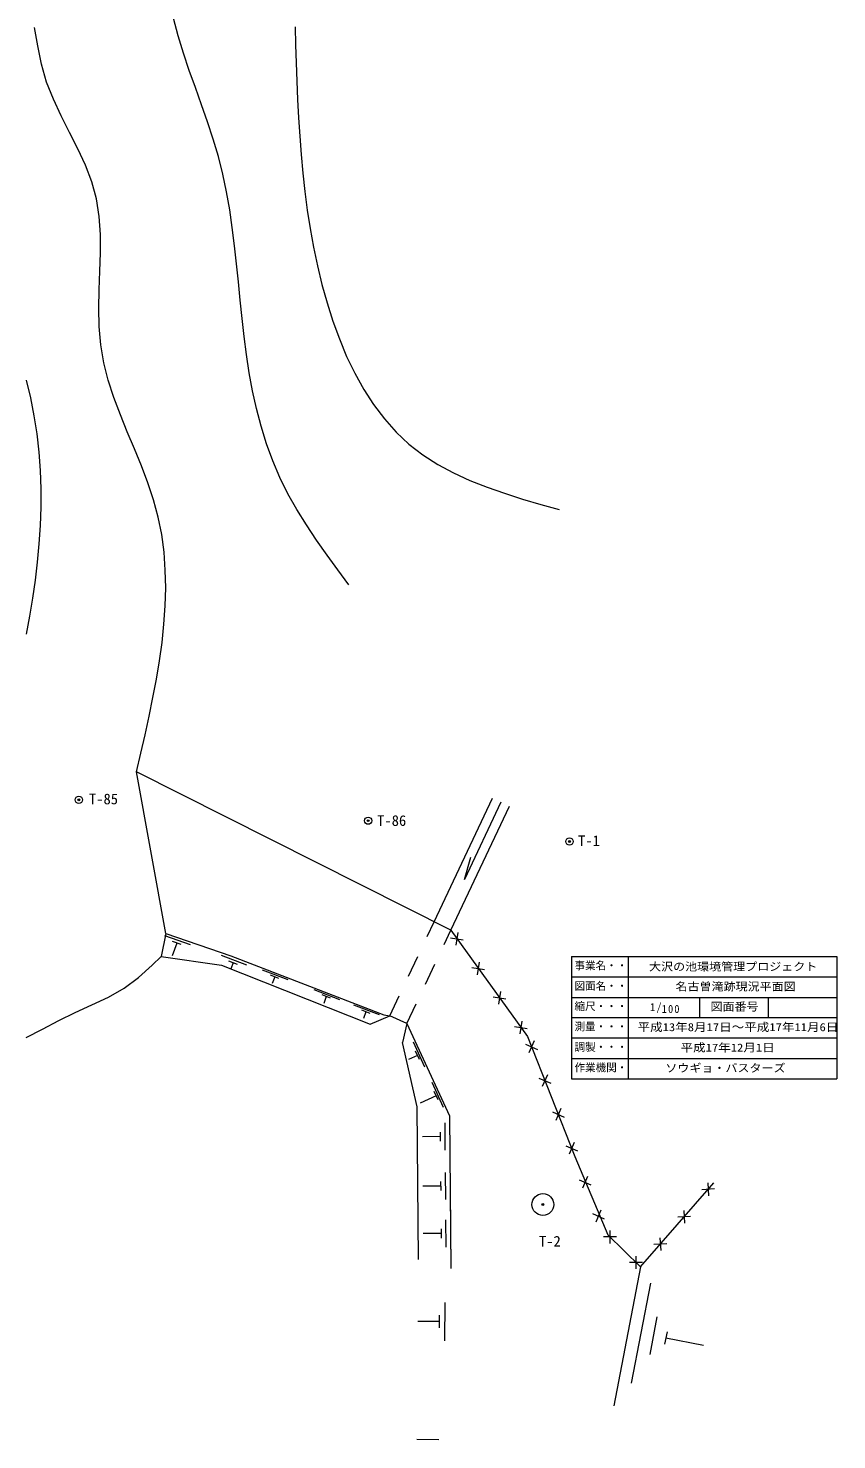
# Model space of a CAD drawing. Units: millimetres, scale not verified. Extents: x -13427 to 82914, y -7053 to 70496.
# Drawn here: x 60717 to 82914, y -7053 to 31722 of the extents above; entities that cross this region are included whole.
import ezdxf
from ezdxf.enums import TextEntityAlignment as Align

# ---------------------------------------------------------------- set-up
doc = ezdxf.new("R2010")
doc.units = ezdxf.units.MM
doc.header["$LTSCALE"] = 100
doc.header["$PDMODE"] = 32
doc.header["$PDSIZE"] = 50
doc.linetypes.add('DASHED', pattern=[7.5, 6, -1.5])
doc.linetypes.add('DASHED_SPACED', pattern=[12, 6, -6])
doc.layers.add('0-0通り芯', color=4, linetype='Continuous', lineweight=13)
doc.styles.add('ＭＳ ゴシック', font='')
doc.styles.get('ＭＳ ゴシック').set_extended_font_data('MS Gothic')

msp = doc.modelspace()

# ---------------------------------------------------------------- linework, layer by layer
at = {"layer": '0-0通り芯', "color": 3}
for p, q in [((72315.9, 6941.6), (63690.8, 11294.2)), ((71860.2, 7171.6), (73464.4, 10573.5)), ((72315.9, 6941.6), (73925.9, 10355.9)), ((73693.5, 10461.2), (72693.9, 8341.4)), ((72693.9, 8341.4), (72863.6, 8951.8)), ((64491.5, 6856), (66275, 6236.5)), ((72315.9, 6941.6), (74422.6, 4021.5)), ((64370, 6219.9), (66023.2, 5980.3)), ((66275, 6236.5), (70480.2, 4622.2)), ((66023.2, 5980.3), (70101.5, 4364.9)), ((70101.5, 4364.9), (70646.2, 4597)), ((70480.2, 4622.2), (70646.2, 4597)), ((71107.7, 4379.3), (70646.2, 4597)), ((71107.7, 4379.3), (70994.8, 3864.6)), ((71107.7, 4379.3), (72282.5, 1843.8)), ((74422.6, 4021.5), (75721.4, 730.7)), ((71391.3, 2090), (70994.8, 3864.6)), ((71427.9, -2100.8), (71391.3, 2090)), ((72282.5, 1843.8), (72319.1, -2347.1)), ((75721.4, 730.7), (76629.2, -1420.4)), ((77525.9, -2301.6), (79537.9, 2)), ((76629.2, -1420.4), (77525.9, -2301.6)), ((77525.9, -2301.6), (76797.2, -6118.1))]:
    msp.add_line(p, q, dxfattribs=at)
at = {"layer": '0-0通り芯'}
for p, q in [((64491.5, 6856), (63690.8, 11294.2)), ((65173.8, 6539.6), (64465.3, 6785.7)), ((64794.9, 6591.8), (64671.6, 6236.7)), ((64913, 6550.8), (64676.8, 6632.8)), ((72311.9, 6733.6), (72660.9, 6677.1)), ((72514.6, 6879.8), (72458.2, 6530.8)), ((66719.4, 5985.6), (66019.3, 6254.4)), ((75632.3, 6224.9), (75632.3, 2860.3)), ((75632.3, 6224.9), (82913.5, 6224.9)), ((77184.3, 6224.9), (77184.3, 2860.3)), ((82913.5, 6224.9), (82913.5, 2860.3)), ((66459.1, 6005.2), (66225.7, 6094.8)), ((66342.4, 6050), (66277.1, 5879.8)), ((67850.4, 5578.2), (67150.2, 5847)), ((72897, 5922.6), (73246, 5866.1)), ((73099.7, 6068.8), (73043.2, 5719.8)), ((67599.1, 5621.1), (67365.7, 5710.7)), ((67482.4, 5665.9), (67410.7, 5479.2)), ((75632.3, 5662.4), (82913.5, 5662.4)), ((69267.8, 5034), (68567.7, 5302.8)), ((69016.5, 5077), (68783.1, 5166.5)), ((68899.8, 5121.8), (68828.2, 4935)), ((73482.1, 5111.6), (73831.1, 5055.1)), ((73684.8, 5257.8), (73628.3, 4908.8)), ((75632.3, 5099.9), (82913.5, 5099.9)), ((79142.7, 5099.9), (79142.7, 4547.8)), ((81028.1, 5099.9), (81028.1, 4547.8)), ((70357.2, 4615.8), (69657, 4884.6)), ((70105.9, 4658.7), (69872.5, 4748.3)), ((69989.2, 4703.5), (69917.5, 4516.8)), ((74067.1, 4300.6), (74416.1, 4244.1)), ((74269.9, 4446.9), (74213.4, 4097.8)), ((75632.3, 4547.8), (82913.5, 4547.8)), ((74603.6, 3903.3), (74462.9, 3579)), ((75632.3, 3985.3), (82913.5, 3985.3)), ((71402.3, 3505.8), (71154.1, 3390.8)), ((71605.3, 3186.5), (71289.9, 3867)), ((71454.8, 3392.3), (71349.7, 3619.2)), ((74371.1, 3811.6), (74695.4, 3670.8)), ((75632.3, 3422.8), (82913.5, 3422.8)), ((72118.7, 2078.4), (71803.4, 2758.9)), ((74738.2, 2881.4), (75062.5, 2740.6)), ((74970.7, 2973.2), (74830, 2648.9)), ((75632.3, 2860.3), (82913.5, 2860.3)), ((71915.7, 2397.6), (71476.9, 2194.3)), ((71968.2, 2284.2), (71863.1, 2511)), ((75105.3, 1951.2), (75429.7, 1810.5)), ((75337.9, 2043), (75197.1, 1718.7)), ((72165.7, 900.8), (72159.2, 1650.8)), ((72037.4, 1274.7), (71537.5, 1270.3)), ((72038.5, 1149.7), (72036.4, 1399.7)), ((75472.4, 1021), (75796.8, 880.3)), ((75705, 1112.8), (75564.2, 788.5)), ((72050.4, -207.5), (72048.2, 42.5)), ((72177.6, -456.4), (72171.1, 293.5)), ((75839.6, 90.9), (76163.9, -49.9)), ((76072.1, 182.7), (75931.3, -141.7)), ((79371.4, 1.5), (79395.3, -351.3)), ((72049.3, -82.5), (71549.3, -86.9)), ((72300.3, -188.1), (72319.1, -2347.1)), ((79559.7, -163), (79207, -186.8)), ((76439.2, -747.5), (76298.5, -1071.8)), ((78713.6, -751.7), (78737.5, -1104.5)), ((72189, -1760.4), (72182.4, -1010.4)), ((76206.7, -839.3), (76531, -980.1)), ((78901.9, -916.2), (78549.2, -940)), ((72060.7, -1386.5), (71560.7, -1390.8)), ((72061.8, -1511.5), (72059.6, -1261.5)), ((76867.6, -1479.5), (76514.1, -1482.6)), ((76692.4, -1657.8), (76689.3, -1304.3)), ((78055.8, -1504.9), (78079.7, -1857.7)), ((78244.1, -1669.4), (77891.4, -1693.2)), ((77580.9, -2180.4), (77227.4, -2183.5)), ((77405.7, -2358.7), (77402.6, -2005.2)), ((77796.6, -2750.2), (77271.5, -5500.5)), ((72155.4, -4331.1), (72162.7, -3281.1)), ((72009.1, -3805), (71409.1, -3800.9)), ((72007.8, -3980), (72010.3, -3630)), ((77976.3, -3675.3), (77779.4, -4706.7)), ((78254.4, -4084.7), (78188.8, -4428.5)), ((78221.6, -4256.6), (79253, -4453.5)), ((71986.7, -7052.7), (71386.7, -7048.6))]:
    msp.add_line(p, q, dxfattribs=at)
at = {"layer": '0-0通り芯', "color": 3, "linetype": 'DASHED_SPACED'}
for p, q in [((70646.2, 4597), (71860.2, 7171.6)), ((71107.7, 4379.3), (72315.9, 6941.6))]:
    msp.add_line(p, q, dxfattribs=at)
at = {"layer": '0-0通り芯', "color": 7}
msp.add_line((64491.5, 6856), (64370, 6219.9), dxfattribs=at)
at = {"layer": '0-0通り芯', "linetype": 'DASHED'}
for points in [[(69520.7, 16436), (69219.8, 16841.4), (68922.8, 17248.7), (68633.3, 17659.8), (68355, 18076.6), (68091.8, 18500.9), (67847.4, 18934.7), (67625.5, 19379.8), (67429.4, 19837.8), (67258.4, 20307.4), (67110.6, 20786.4), (66984, 21272.7), (66876.6, 21764), (66786.3, 22258.4), (66710.2, 22755.1), (66645.2, 23253.4), (66588.3, 23752.7), (66536.4, 24252.5), (66486.6, 24752.1), (66435.8, 25251), (66380.9, 25748.6), (66318.8, 26244.2), (66246.7, 26737.3), (66161.3, 27227.3), (66059.8, 27713.6), (65938.9, 28195.7), (65797.6, 28673.2), (65640.6, 29147.4), (65474.2, 29619.6), (65304.4, 30091.2), (65137.3, 30563.7), (64979.1, 31038.4), (64835.5, 31516.6), (64708.3, 31998.6)], [(68041, 31762.6), (68056.9, 31265.7), (68073.2, 30767.1), (68091.3, 30266.7), (68112.4, 29764.7), (68137.8, 29261.3), (68168.9, 28756.5), (68206.9, 28250.6), (68253.3, 27743.5), (68309.2, 27235.5), (68376, 26726.7), (68455, 26217.1), (68547.5, 25707), (68654.8, 25196.4), (68778.3, 24685.9), (68919.2, 24178.3), (69078.6, 23677), (69257.8, 23185.3), (69458.1, 22706.5), (69680.6, 22244.1), (69926.6, 21801.3), (70197.3, 21381.6), (70493.9, 20988.3), (70817.6, 20624.8), (71169.7, 20294.4), (71550.9, 19999.7), (71959.1, 19738.6), (72390.9, 19506.9), (72842.9, 19300.3), (73311.8, 19114.7), (73794.2, 18946), (74286.7, 18789.8), (74786, 18642), (75288.7, 18498.5), (75294, 18497)]]:
    msp.add_lwpolyline(points, dxfattribs=at)
at = {"layer": '0-0通り芯'}
for points in [[(63690.8, 11294.2), (63809.2, 11805.3), (63925.2, 12316), (64036.7, 12826), (64141.1, 13335), (64236.1, 13842.6), (64319.5, 14348.5), (64388.9, 14852.2), (64441.9, 15353.5), (64476.3, 15852.1), (64489.6, 16347.5), (64479.6, 16839.4), (64443.9, 17327.5), (64380.2, 17811.4), (64286.1, 18290.7), (64159.5, 18765.3), (64002.6, 19235.4), (63823.7, 19702.6), (63631.9, 20168.4), (63436, 20634.6), (63244.9, 21102.6), (63067.3, 21574), (62912.3, 22050.4), (62788.7, 22533.4), (62705.2, 23024.6), (62664.6, 23524.2), (62656, 24029.8), (62667.2, 24538.6), (62685.9, 25047.8), (62699.7, 25554.5), (62696.4, 26056), (62663.6, 26549.5), (62589, 27032.1), (62461.5, 27501.4), (62285.4, 27959.2), (62076.2, 28410.1), (61849.5, 28859.2), (61621.2, 29311.2), (61406.7, 29770.9), (61222, 30243.3), (61080.7, 30732.4), (60976.1, 31234.2), (60887.7, 31739)], [(60668, 15079.8), (60759.4, 15571.4), (60841.6, 16064.6), (60913.4, 16559.6), (60973.3, 17056.7), (61020.2, 17556.1), (61052.6, 18058), (61069.3, 18562.4), (61069.3, 19068.4), (61051.6, 19574.4), (61015.2, 20079), (60959.3, 20580.8), (60882.9, 21078.3), (60785, 21570), (60664.7, 22054.5)]]:
    msp.add_lwpolyline(points, dxfattribs=at)
at = {"layer": '0-0通り芯', "color": 3}
msp.add_lwpolyline([(60663.4, 3993.8), (61106.9, 4229.8), (61553.3, 4463.9), (62008.1, 4682.5), (62466.9, 4891.2), (62917.6, 5109.3), (63348.2, 5356.3), (63748.1, 5649.8), (64122.2, 5982.6), (64370, 6219.9)], dxfattribs=at)
at = {"layer": '0-0通り芯'}
for centre in [(62107.5, 10527.2), (70047, 9953.2), (75577.3, 9381.1)]:
    msp.add_circle(centre, 100, dxfattribs=at)
at = {"layer": '0-0通り芯', "color": 3}
msp.add_circle((74846.1, -592), 300, dxfattribs=at)
at = {"layer": '0-0通り芯', "color": 7}
for p in [(62107.5, 10527.2), (70047, 9953.2), (75577.3, 9381.1), (74846.1, -592)]:
    msp.add_point(p, dxfattribs=at)

# ---------------------------------------------------------------- texts
at = {"layer": '0-0通り芯', "color": 2, "style": 'ＭＳ ゴシック'}
for s, height, p in [('T-85', 293.3, (62383.7, 10315.1)), ('T-86', 293.3, (70295.9, 9722.2)), ('T-1', 293.3, (75812.2, 9169.3)), ('事業名・・', 212.6, (75713.9, 5804.7)), ('図面名・・', 212.6, (75713.9, 5242.2)), ('縮尺・・・', 212.6, (75713.9, 4685)), ('測量・・・', 212.6, (75713.9, 4127.7)), ('調製・・・', 212.6, (75713.9, 3565.2)), ('作業機関・', 212.6, (75713.9, 3002.7)), ('T-2', 293.3, (74738.7, -1833.3))]:
    msp.add_text(s, height=height, dxfattribs=at).set_placement(p, align=Align.BOTTOM_LEFT)
for s, width, p in [('大沢の池環境管理プロジェクト', 1.1, (77761, 5768.2)), ('名古曽滝跡現況平面図', 1.1, (78485.8, 5220.3)), ('図面番号', 1.1, (79447.8, 4668.5)), ('平成13年8月17日～平成17年11月6日', 1.15, (77444.1, 4105.8)), ('平成17年12月1日', 1.15, (78624.6, 3543.3)), ('ソウギョ・バスターズ', 1.1, (78208, 2980.8))]:
    msp.add_text(s, height=219.9, dxfattribs=dict(at, width=width)).set_placement(p, align=Align.BOTTOM_LEFT)
at = {"layer": '0-0通り芯', "color": 2, "char_height": 219.9, "attachment_point": 7, "style": 'ＭＳ ゴシック'}
for s, insert in [('\\T1.21;\\W0.95;1/', (77789.8, 4668.5)), ('\\T1.21;\\W0.95;100', (78109.3, 4668.5))]:
    msp.add_mtext(s, dxfattribs=dict(at, insert=insert))

doc.saveas('drawing.dxf')
